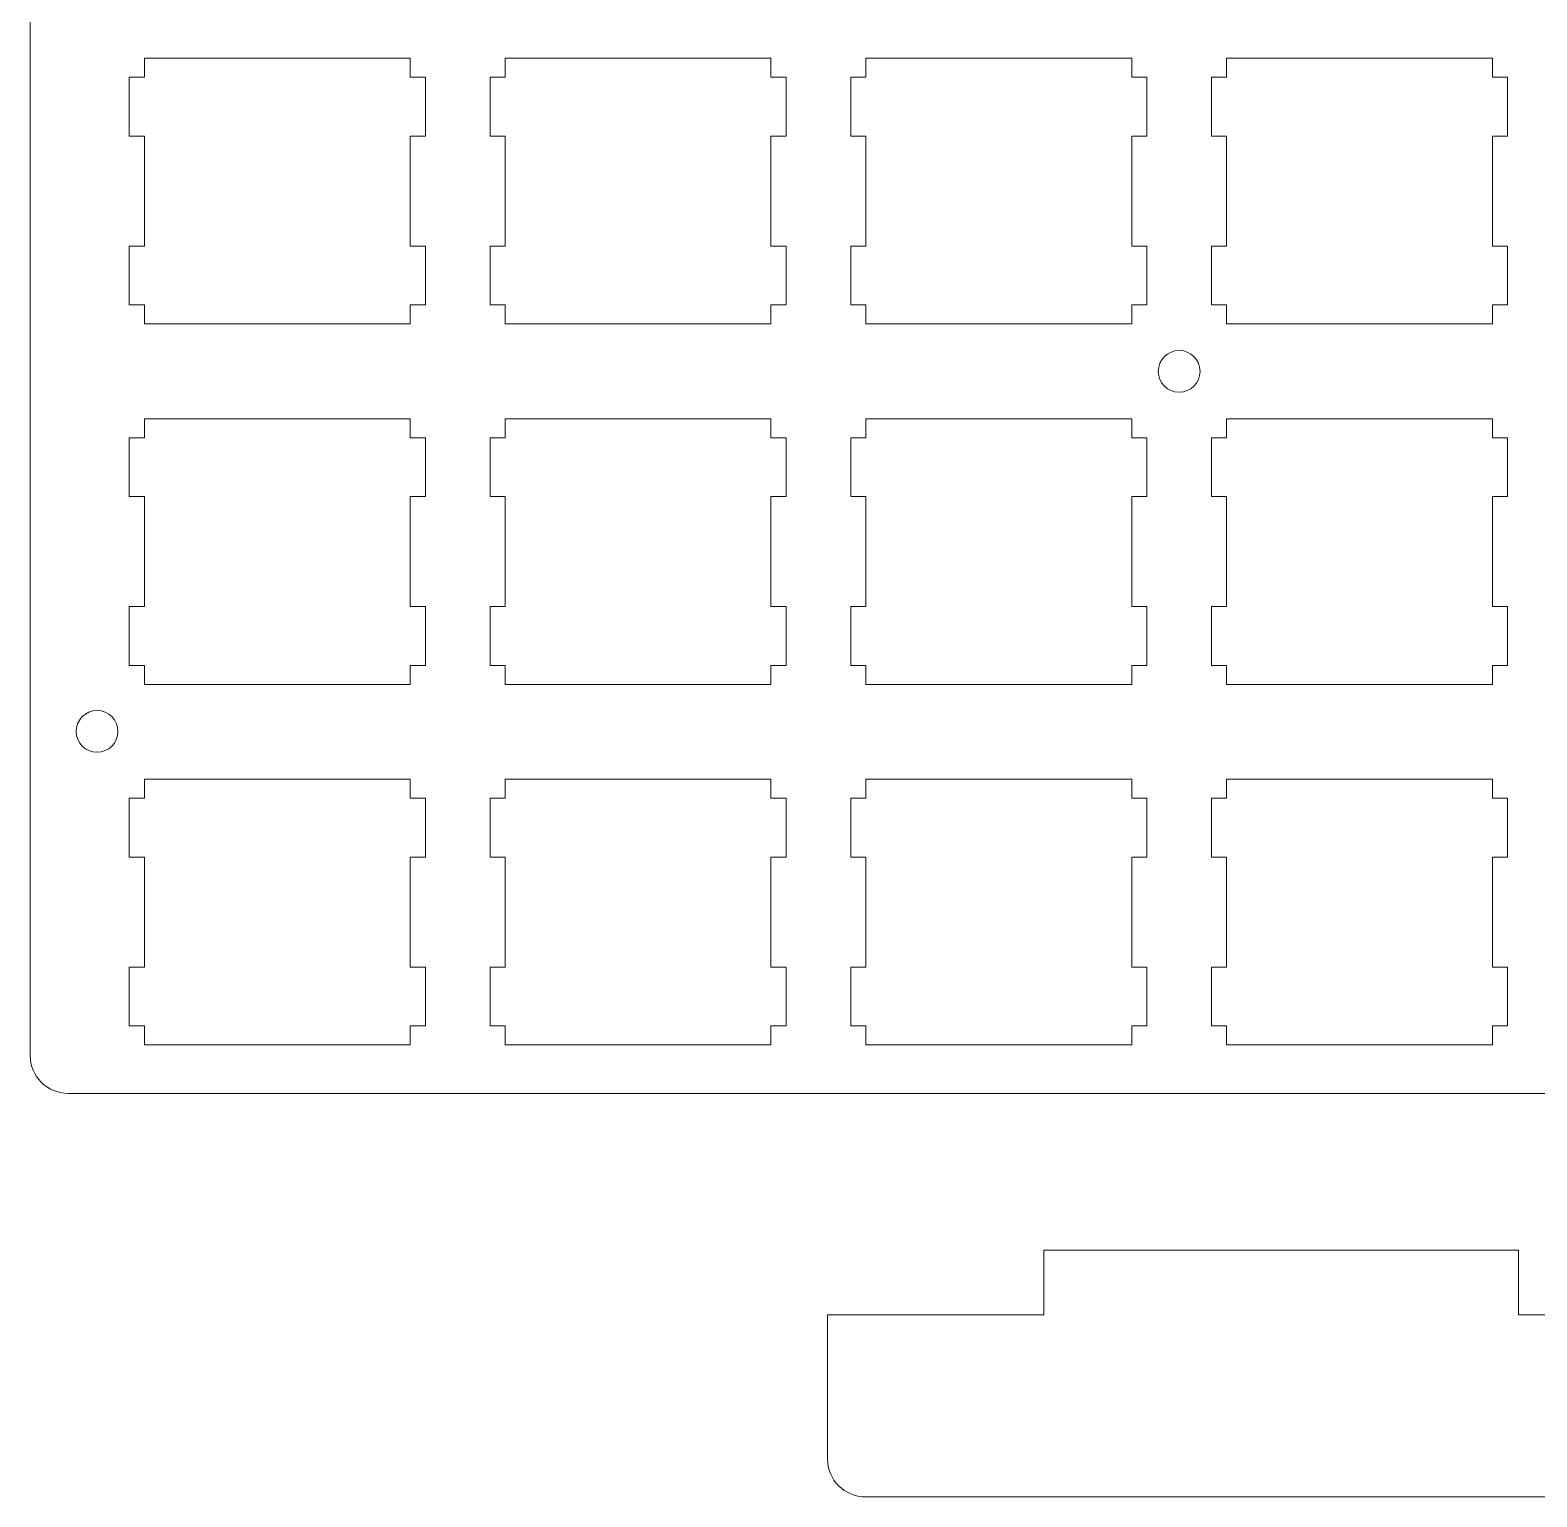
# Model space of a CAD drawing. Header units: inches. Extents: x -50 to 261, y -80 to 218.
# Drawn here: x -50.3 to 29.1, y 70.2 to 147.5 of the extents above; entities that cross this region are included whole.
import ezdxf

# ---------------------------------------------------------------- set-up
doc = ezdxf.new("R2010")
doc.units = ezdxf.units.IN
doc.header["$MEASUREMENT"] = 0
doc.layers.add('CUT', color=7, linetype='Continuous')

msp = doc.modelspace()

# ---------------------------------------------------------------- linework, layer by layer
at = {"layer": 'CUT', "color": 1, "lineweight": 9, "true_color": 0xe60012}
for points in [[(-29.448, 141.924), (-30.248, 141.924), (-30.248, 136.123), (-29.448, 136.123), (-29.448, 133.023), (-30.248, 133.023), (-30.248, 132.024), (-44.248, 132.024), (-44.248, 133.023), (-45.047, 133.023), (-45.047, 136.123), (-44.248, 136.123), (-44.248, 141.924), (-45.047, 141.924), (-45.047, 145.024), (-44.248, 145.024), (-44.248, 146.024), (-30.248, 146.024), (-30.248, 145.024), (-29.448, 145.024), (-29.448, 141.924)], [(-10.448, 141.924), (-11.248, 141.924), (-11.248, 136.124), (-10.448, 136.124), (-10.448, 133.024), (-11.248, 133.024), (-11.248, 132.024), (-25.248, 132.024), (-25.248, 133.024), (-26.047, 133.024), (-26.047, 136.124), (-25.248, 136.124), (-25.248, 141.924), (-26.047, 141.924), (-26.047, 145.025), (-25.248, 145.025), (-25.248, 146.025), (-11.248, 146.025), (-11.248, 145.025), (-10.448, 145.025), (-10.448, 141.924)], [(8.553, 141.924), (7.753, 141.924), (7.753, 136.124), (8.553, 136.124), (8.553, 133.024), (7.753, 133.024), (7.753, 132.024), (-6.247, 132.024), (-6.247, 133.024), (-7.046, 133.024), (-7.046, 136.124), (-6.247, 136.124), (-6.247, 141.924), (-7.046, 141.924), (-7.046, 145.025), (-6.247, 145.025), (-6.247, 146.025), (7.753, 146.025), (7.753, 145.025), (8.553, 145.025), (8.553, 141.924)], [(27.553, 141.924), (26.753, 141.924), (26.753, 136.124), (27.553, 136.124), (27.553, 133.024), (26.753, 133.024), (26.753, 132.024), (12.753, 132.024), (12.753, 133.024), (11.954, 133.024), (11.954, 136.124), (12.753, 136.124), (12.753, 141.924), (11.954, 141.924), (11.954, 145.025), (12.753, 145.025), (12.753, 146.025), (26.753, 146.025), (26.753, 145.025), (27.553, 145.025), (27.553, 141.924)], [(-29.448, 122.924), (-30.248, 122.924), (-30.248, 117.124), (-29.448, 117.124), (-29.448, 114.024), (-30.248, 114.024), (-30.248, 113.024), (-44.248, 113.024), (-44.248, 114.024), (-45.047, 114.024), (-45.047, 117.124), (-44.248, 117.124), (-44.248, 122.924), (-45.047, 122.924), (-45.047, 126.024), (-44.248, 126.024), (-44.248, 127.024), (-30.248, 127.024), (-30.248, 126.024), (-29.448, 126.024), (-29.448, 122.924)], [(-10.448, 122.925), (-11.248, 122.925), (-11.248, 117.124), (-10.448, 117.124), (-10.448, 114.024), (-11.248, 114.024), (-11.248, 113.025), (-25.248, 113.025), (-25.248, 114.024), (-26.047, 114.024), (-26.047, 117.124), (-25.248, 117.124), (-25.248, 122.925), (-26.047, 122.925), (-26.047, 126.025), (-25.248, 126.025), (-25.248, 127.025), (-11.248, 127.025), (-11.248, 126.025), (-10.448, 126.025), (-10.448, 122.925)], [(8.553, 122.925), (7.753, 122.925), (7.753, 117.124), (8.553, 117.124), (8.553, 114.024), (7.753, 114.024), (7.753, 113.025), (-6.247, 113.025), (-6.247, 114.024), (-7.046, 114.024), (-7.046, 117.124), (-6.247, 117.124), (-6.247, 122.925), (-7.046, 122.925), (-7.046, 126.025), (-6.247, 126.025), (-6.247, 127.025), (7.753, 127.025), (7.753, 126.025), (8.553, 126.025), (8.553, 122.925)], [(27.553, 122.925), (26.753, 122.925), (26.753, 117.124), (27.553, 117.124), (27.553, 114.024), (26.753, 114.024), (26.753, 113.025), (12.753, 113.025), (12.753, 114.024), (11.954, 114.024), (11.954, 117.124), (12.753, 117.124), (12.753, 122.925), (11.954, 122.925), (11.954, 126.025), (12.753, 126.025), (12.753, 127.025), (26.753, 127.025), (26.753, 126.025), (27.553, 126.025), (27.553, 122.925)], [(-29.448, 103.923), (-30.248, 103.923), (-30.248, 98.123), (-29.448, 98.123), (-29.448, 95.023), (-30.248, 95.023), (-30.248, 94.023), (-44.248, 94.023), (-44.248, 95.023), (-45.047, 95.023), (-45.047, 98.123), (-44.248, 98.123), (-44.248, 103.923), (-45.047, 103.923), (-45.047, 107.023), (-44.248, 107.023), (-44.248, 108.023), (-30.248, 108.023), (-30.248, 107.023), (-29.448, 107.023), (-29.448, 103.923)], [(-10.448, 103.923), (-11.248, 103.923), (-11.248, 98.123), (-10.448, 98.123), (-10.448, 95.023), (-11.248, 95.023), (-11.248, 94.024), (-25.248, 94.024), (-25.248, 95.023), (-26.047, 95.023), (-26.047, 98.123), (-25.248, 98.123), (-25.248, 103.923), (-26.047, 103.923), (-26.047, 107.024), (-25.248, 107.024), (-25.248, 108.024), (-11.248, 108.024), (-11.248, 107.024), (-10.448, 107.024), (-10.448, 103.923)], [(8.553, 103.923), (7.753, 103.923), (7.753, 98.123), (8.553, 98.123), (8.553, 95.023), (7.753, 95.023), (7.753, 94.024), (-6.247, 94.024), (-6.247, 95.023), (-7.046, 95.023), (-7.046, 98.123), (-6.247, 98.123), (-6.247, 103.923), (-7.046, 103.923), (-7.046, 107.024), (-6.247, 107.024), (-6.247, 108.024), (7.753, 108.024), (7.753, 107.024), (8.553, 107.024), (8.553, 103.923)], [(27.553, 103.923), (26.753, 103.923), (26.753, 98.123), (27.553, 98.123), (27.553, 95.023), (26.753, 95.023), (26.753, 94.024), (12.753, 94.024), (12.753, 95.023), (11.954, 95.023), (11.954, 98.123), (12.753, 98.123), (12.753, 103.923), (11.954, 103.923), (11.954, 107.024), (12.753, 107.024), (12.753, 108.024), (26.753, 108.024), (26.753, 107.024), (27.553, 107.024), (27.553, 103.923)]]:
    msp.add_lwpolyline(points, dxfattribs=at)
for points, knots in [([(258.528, 205.569), (258.528, 205.569), (-48.272, 205.569), (-48.272, 205.569), (-49.372, 205.569), (-50.272, 204.669), (-50.272, 203.569), (-50.272, 203.569), (-50.272, 93.469), (-50.272, 93.469), (-50.272, 92.369), (-49.372, 91.469), (-48.272, 91.469), (-48.272, 91.469), (258.528, 91.469), (258.528, 91.469), (259.628, 91.469), (260.528, 92.369), (260.528, 93.469), (260.528, 93.469), (260.528, 203.569), (260.528, 203.569), (260.528, 204.669), (259.628, 205.569), (258.528, 205.569)], [0, 0, 0, 0, 1, 1, 1, 2, 2, 2, 3, 3, 3, 4, 4, 4, 5, 5, 5, 6, 6, 6, 7, 7, 7, 8, 8, 8, 8]), ([(10.252, 128.42), (9.645, 128.42), (9.152, 128.912), (9.152, 129.52), (9.152, 130.128), (9.645, 130.62), (10.252, 130.62), (10.86, 130.62), (11.352, 130.128), (11.352, 129.52), (11.352, 128.912), (10.86, 128.42), (10.252, 128.42)], [0, 0, 0, 0, 1, 1, 1, 2, 2, 2, 3, 3, 3, 4, 4, 4, 4]), ([(-46.747, 109.445), (-47.355, 109.445), (-47.847, 109.937), (-47.847, 110.544), (-47.847, 111.152), (-47.355, 111.645), (-46.747, 111.645), (-46.14, 111.645), (-45.647, 111.152), (-45.647, 110.544), (-45.647, 109.937), (-46.14, 109.445), (-46.747, 109.445)], [0, 0, 0, 0, 1, 1, 1, 2, 2, 2, 3, 3, 3, 4, 4, 4, 4]), ([(207.127, 79.803), (207.127, 79.803), (207.127, 83.203), (207.127, 83.203), (207.127, 83.203), (182.128, 83.203), (182.128, 83.203), (182.128, 83.203), (182.128, 79.803), (182.128, 79.803), (182.128, 79.803), (154.128, 79.803), (154.128, 79.803), (154.128, 79.803), (154.128, 83.203), (154.128, 83.203), (154.128, 83.203), (119.128, 83.203), (119.128, 83.203), (119.128, 83.203), (119.128, 79.803), (119.128, 79.803), (119.128, 79.803), (91.128, 79.803), (91.128, 79.803), (91.128, 79.803), (91.128, 83.203), (91.128, 83.203), (91.128, 83.203), (56.128, 83.203), (56.128, 83.203), (56.128, 83.203), (56.128, 79.803), (56.128, 79.803), (56.128, 79.803), (28.128, 79.803), (28.128, 79.803), (28.128, 79.803), (28.128, 83.203), (28.128, 83.203), (28.128, 83.203), (3.128, 83.203), (3.128, 83.203), (3.128, 83.203), (3.128, 79.803), (3.128, 79.803), (3.128, 79.803), (-8.272, 79.803), (-8.272, 79.803), (-8.272, 79.803), (-8.272, 72.203), (-8.272, 72.203), (-8.272, 71.103), (-7.372, 70.203), (-6.272, 70.203), (-6.272, 70.203), (216.528, 70.203), (216.528, 70.203), (217.628, 70.203), (218.528, 71.103), (218.528, 72.203), (218.528, 72.203), (218.528, 79.803), (218.528, 79.803), (218.528, 79.803), (207.127, 79.803), (207.127, 79.803)], [0, 0, 0, 0, 1, 1, 1, 2, 2, 2, 3, 3, 3, 4, 4, 4, 5, 5, 5, 6, 6, 6, 7, 7, 7, 8, 8, 8, 9, 9, 9, 10, 10, 10, 11, 11, 11, 12, 12, 12, 13, 13, 13, 14, 14, 14, 15, 15, 15, 16, 16, 16, 17, 17, 17, 18, 18, 18, 19, 19, 19, 20, 20, 20, 21, 21, 21, 22, 22, 22, 22])]:
    msp.add_open_spline(points, degree=3, knots=knots, dxfattribs=at)

doc.saveas('drawing.dxf')
